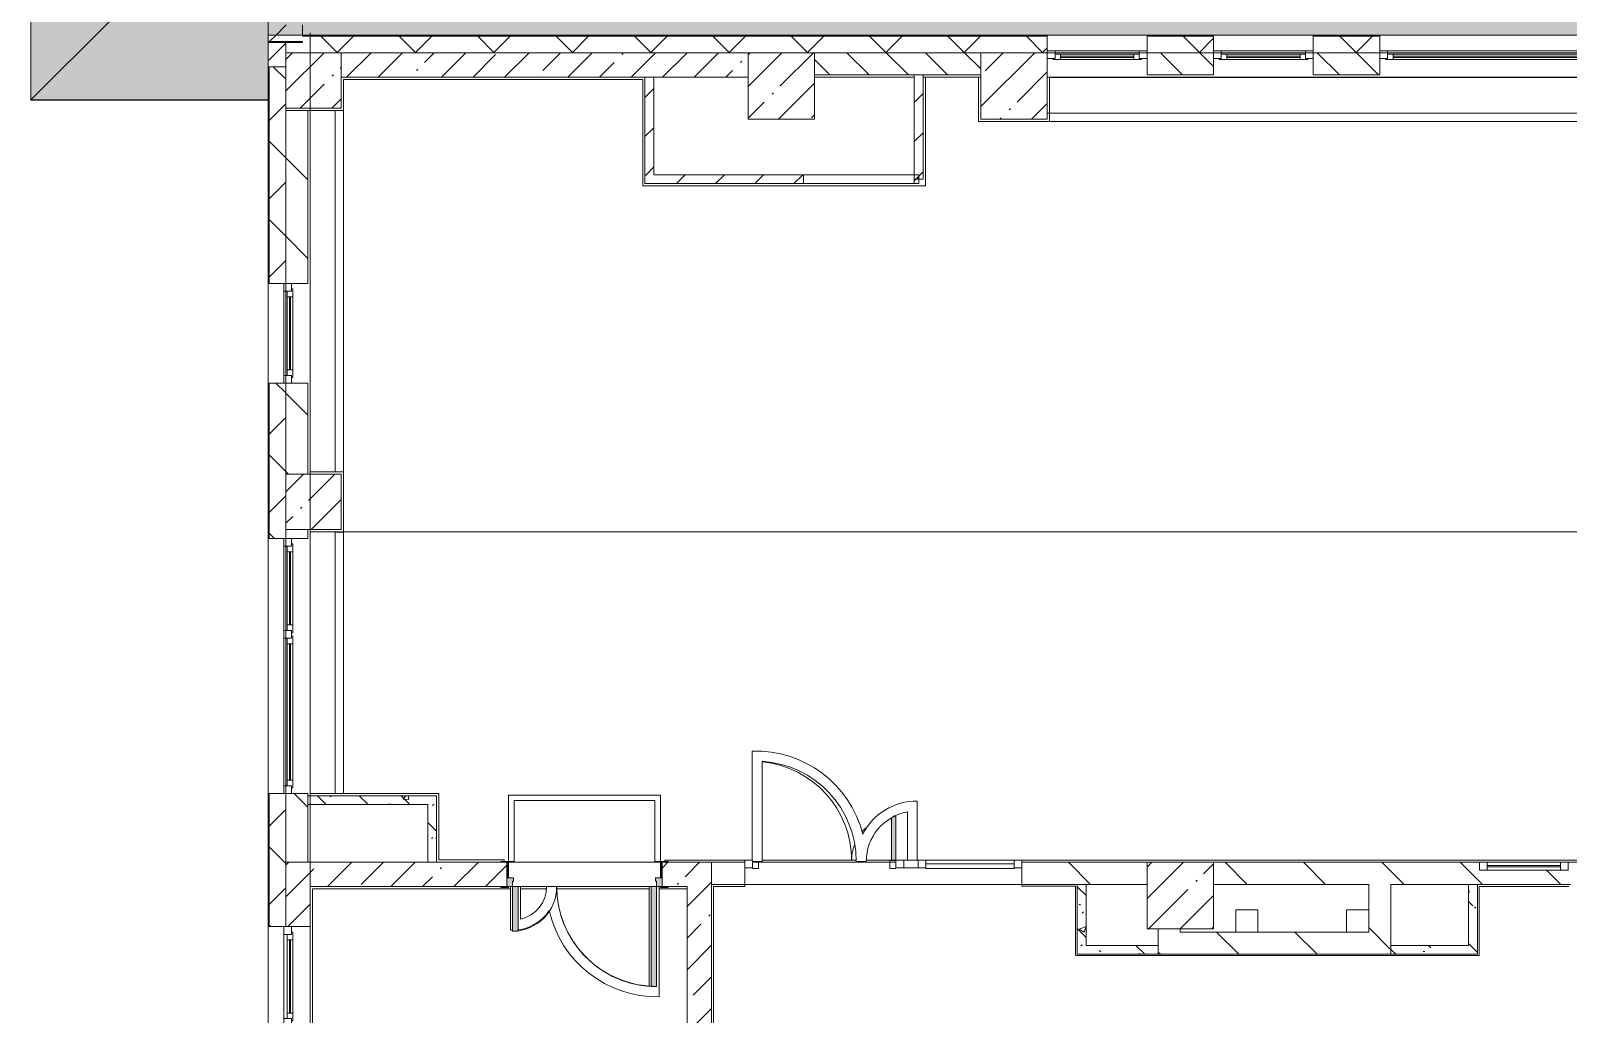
# Model space of a CAD drawing. Header units: millimetres. Extents: x 35524 to 235479, y -8553 to 29000.
# Drawn here: x 106058 to 119929, y 6530 to 15398 of the extents above; entities that cross this region are included whole.
import ezdxf

# ---------------------------------------------------------------- set-up
doc = ezdxf.new("R2010")
doc.units = ezdxf.units.MM
for name, color, linetype, lineweight in [('A-DETL-18', 7, 'Continuous', 5), ('A-GENM', 7, 'Continuous', 5), ('A-GLAZ-2', 7, 'Continuous', 5), ('A-GLAZ-CURT-3', 7, 'Continuous', 5), ('A-GLAZ-CWMG-3', 7, 'Continuous', 5), ('A-WALL', 7, 'Continuous', 9), ('A-WALL-6', 7, 'Continuous', 5), ('I-WALL-24', 7, 'Continuous', 5), ('S-COLS-1', 7, 'Continuous', 5), ('Оси', 7, 'Continuous', 9)]:
    doc.layers.add(name, color=color, linetype=linetype, lineweight=lineweight)
doc.layers.add('A-DETL-GENF-3', color=7, linetype='Continuous', lineweight=9, true_color=0xc0c0c0, transparency=0.4)
for name, color, linetype, lineweight, true_color in [('A-DETL-GENF-4', 7, 'Continuous', 5, 0xaaaaaa), ('A-DOOR-2', 7, 'Continuous', 5, 0xaaaaaa), ('A-DOOR-3', 7, 'Continuous', 5, 0xe2e2e2), ('A-DOOR-FRAM-2', 7, 'Continuous', 5, 0xe2e2e2), ('A-DOOR-FRAM-3', 7, 'Continuous', 5, 0xaaaaaa), ('A-FLOR-2', 7, 'Continuous', 5, 0xaaaaaa), ('A-GENM-1', 7, 'Continuous', 5, 0x737373), ('A-WALL-7', 7, 'Continuous', 5, 0x737373), ('I-WALL-23', 7, 'Continuous', 5, 0x737373), ('I-WALL-25', 7, 'Continuous', 5, 0x787878)]:
    doc.layers.add(name, color=color, linetype=linetype, lineweight=lineweight, true_color=true_color)
pattern_1 = [(135, (108468.84, 0), (-353.553, -353.553), [])]
pattern_2 = [(45, (108468.84, 0), (-353.5534, 353.5534), []), (135, (108468.84, 0), (-353.5534, -353.5534), [])]
pattern_3 = [(45, (108468.84, 0), (-285.123, 285.123), []), (45, (108753.96, 0), (-285.123, 285.123), [504.031, -100.806, 16.764, -84.042])]
pattern_4 = [(135, (108468.84, 0), (-377.17, -377.17), [533.4, -88.9, 17.78, -88.9]), (135, (108468.84, 376.94), (-377.17, -377.17), []), (50, (108468.84, 0), (637.645, -55.787), [66.675, -733.425]), (355, (108468.84, 0), (-123.35, 668.7), [53.34, -586.74]), (100.451, (108522, -4.65), (514.3, 612.908), [56.665, -623.315]), (46.184, (108468.84, 177.8), (948.776, -147.15), [100.01, -1100.14]), (96.636, (108547.9, 165.5), (830.91, 865.997), [85, -934.97]), (351.184, (108468.8, 177.8), (830.92, 865.99), [80.01, -880.11]), (21, (108557.74, 133.35), (530.65, -357.928), [66.675, -733.425]), (326, (108557.74, 133.35), (216.308, 644.66), [53.34, -586.74]), (71.451, (108601.96, 103.5), (746.96, 286.724), [56.665, -623.315]), (37.5, (108468.84, 0), (10.8105, 295.9426), [16.764, -562.864, 16.764, -578.866, -588.962]), (37.5, (108468.84, 0), (10.8105, 295.9426), [-1175.258, 16.764, -572.198]), (7.5, (108468.84, 0), (233.869, 350.632), [16.764, -322.834, 16.764, -549.529, -224.472]), (7.5, (108468.84, 0), (233.869, 350.632), [-905.891, 16.764, -207.708]), (327.5, (108270.6, 0), (474.568, -20.0513), [16.764, -205.486, 16.764, -676.656, -920.115]), (327.5, (108270.6, 0), (474.568, -20.0513), [-915.67, 16.764, -903.351]), (317.5, (108181.7, 0), (518.452, 88.993), [16.764, -272.161, 16.764, -443.738, -653.415]), (317.5, (108181.7, 0), (518.452, 88.993), [-749.427, 16.764, -636.65])]
pattern_5 = [(45, (108468.84, 0), (-176.7767, 176.7767), [])]

# ---------------------------------------------------------------- blocks, each defined once
blk = doc.blocks.new('парапет1 - парапет-18629556-3_4_2_птичка')
at = {"layer": 'A-GENM'}
for p, q in [((-2411, 14773), (-2411, 27400)), ((-268, 14773), (-2411, 14773))]:
    blk.add_line(p, q, dxfattribs=at)
at = {"layer": 'A-GENM-1'}
for p, q in [((-2409, 14775), (-1702, 15482)), ((-268, 15482), (-268, 14775))]:
    blk.add_line(p, q, dxfattribs=at)
blk = doc.blocks.new('BSC_Колонна _Прямоугольная - 500х500-V141-3_4_2_птичка')
at = {"layer": 'S-COLS-1'}
h = blk.add_hatch(dxfattribs=at)
h.set_pattern_fill('FP_119', color=256, style=0, pattern_type=2)
h.set_pattern_definition([(45, (-140, -14950), (-285.123, 285.123), []), (45, (145.12, -14950), (-285.123, 285.123), [504.031, -100.806, 16.764, -84.042])])
h.paths.add_polyline_path([(-250, -250), (250, -250), (250, 250), (-250, 250)])
for p, q in [((250, 250), (-250, 250)), ((-250, 250), (-250, -250)), ((250, -250), (250, 250)), ((-250, -250), (250, -250))]:
    blk.add_line(p, q, dxfattribs=at)
blk = doc.blocks.new('120_Окно_СКБ_1Ст - 120_Окно_СКБ_1Ст 900х2500_h_-20664874-3_4_2_птичка')
at = {"layer": 'A-GLAZ-2'}
for p, q in [((-450, -127), (-450, -57)), ((-450, -57), (-380, -57)), ((450, -57), (-450, -57)), ((-380, -127), (-450, -127)), ((-450, -127), (-400, -127)), ((-380, -127), (-400, -127)), ((-400, -127), (-400, -137)), ((-400, -137), (400, -137)), ((400, -137), (-400, -137)), ((-380, -57), (-380, -127)), ((380, -87), (-380, -87)), ((-380, -87), (-380, -127)), ((-330, -137), (-330, -87)), ((-330, -107), (330, -107)), ((330, -117), (-330, -117)), ((330, -137), (330, -87)), ((380, -127), (380, -57)), ((380, -57), (450, -57)), ((380, -127), (380, -87)), ((450, -127), (380, -127)), ((400, -127), (380, -127)), ((400, -127), (450, -127)), ((400, -137), (400, -127)), ((450, -57), (450, -127))]:
    blk.add_line(p, q, dxfattribs=at)
blk = doc.blocks.new('120_Окно_СКБ_2Ст - 120_Окно_СКБ_2Ст 2100х2400 _мал створка справа_-22446225-3_4_2_птичка')
at = {"layer": 'A-GLAZ-2'}
for p, q in [((-1050, -127), (-1050, -57)), ((-1050, -57), (-980, -57)), ((1050, -57), (-1050, -57)), ((-980, -127), (-1050, -127)), ((-1050, -127), (-1000, -127)), ((-980, -127), (-1000, -127)), ((-1000, -127), (-1000, -137)), ((-1000, -137), (170, -137)), ((170, -137), (-1000, -137)), ((-980, -57), (-980, -127)), ((150, -87), (-980, -87)), ((-980, -87), (-980, -127)), ((-930, -137), (-930, -87)), ((-930, -107), (100, -107)), ((100, -117), (-930, -117)), ((100, -137), (100, -87)), ((150, -127), (150, -57)), ((150, -57), (220, -57)), ((150, -127), (150, -87)), ((220, -127), (150, -127)), ((170, -127), (150, -127)), ((170, -127), (200, -127)), ((170, -137), (170, -127)), ((220, -127), (200, -127)), ((200, -127), (200, -137)), ((200, -137), (1000, -137)), ((1000, -137), (200, -137)), ((220, -57), (220, -127)), ((980, -87), (220, -87)), ((220, -87), (220, -127)), ((270, -137), (270, -87)), ((270, -107), (930, -107)), ((930, -117), (270, -117)), ((930, -137), (930, -87)), ((980, -127), (980, -57)), ((980, -57), (1050, -57)), ((980, -127), (980, -87)), ((1050, -127), (980, -127)), ((1000, -127), (980, -127)), ((1000, -127), (1050, -127)), ((1000, -137), (1000, -127)), ((1050, -57), (1050, -127))]:
    blk.add_line(p, q, dxfattribs=at)
blk = doc.blocks.new('120_Окно_СКБ_2Ст - 120_Окно_СКБ_2Ст 2300х2500 _мал створка справа_-22272277-3_4_2_птичка')
at = {"layer": 'A-GLAZ-2'}
for p, q in [((-1150, -127), (-1150, -57)), ((-1150, -57), (-1080, -57)), ((1150, -57), (-1150, -57)), ((-1080, -127), (-1150, -127)), ((-1150, -127), (-1100, -127)), ((-1080, -127), (-1100, -127)), ((-1100, -127), (-1100, -137)), ((-1100, -137), (270, -137)), ((270, -137), (-1100, -137)), ((-1080, -57), (-1080, -127)), ((250, -87), (-1080, -87)), ((-1080, -87), (-1080, -127)), ((-1030, -137), (-1030, -87)), ((-1030, -107), (200, -107)), ((200, -117), (-1030, -117)), ((200, -137), (200, -87)), ((250, -127), (250, -57)), ((250, -57), (320, -57)), ((250, -127), (250, -87)), ((320, -127), (250, -127)), ((270, -127), (250, -127)), ((270, -127), (300, -127)), ((270, -137), (270, -127)), ((320, -127), (300, -127)), ((300, -127), (300, -137)), ((300, -137), (1100, -137)), ((1100, -137), (300, -137)), ((320, -57), (320, -127)), ((1080, -87), (320, -87)), ((320, -87), (320, -127)), ((370, -137), (370, -87)), ((370, -107), (1030, -107)), ((1030, -117), (370, -117)), ((1030, -137), (1030, -87)), ((1080, -127), (1080, -57)), ((1080, -57), (1150, -57)), ((1080, -127), (1080, -87)), ((1150, -127), (1080, -127)), ((1100, -127), (1080, -127)), ((1100, -127), (1150, -127)), ((1100, -137), (1100, -127)), ((1150, -57), (1150, -127))]:
    blk.add_line(p, q, dxfattribs=at)
blk = doc.blocks.new('110_Дверь_СКБ_2Ст - Д-1 Лестничная клетка EIS60-24280000-3_4_2_птичка')
at = {"layer": 'A-DOOR-3'}
for points in [[(-637.5, 1010), (-637.5, 110), (-587.5, 110), (-587.5, 1010)], [(612.5, 510), (612.5, 110), (662.5, 110), (662.5, 510)], [(712.5, 30), (697.5, 30), (697.5, -110), (712.5, -110)]]:
    blk.add_hatch(color=256, dxfattribs=at).paths.add_polyline_path(points)
h = blk.add_hatch(color=256, dxfattribs=at)
h.paths.add_polyline_path([(712.5, 110), (662.5, 110), (662.5, 60), (652.5, 60), (652.5, 30), (712.5, 30), (712.5, 39.7)])
h.paths.add_polyline_path([(-687.5, 110), (-687.5, 30), (-627.5, 30), (-627.5, 60), (-637.5, 60), (-637.5, 110)])
at = {"layer": 'A-DOOR-FRAM-2'}
for points in [[(-742.5, 118), (-742.5, 110), (-672.5, 110), (-672.5, 118)], [(-672.5, 30), (-687.5, 30), (-687.5, -110), (-672.5, -110)], [(767.5, 118), (697.5, 118), (697.5, 110), (767.5, 110)], [(-672.5, -110), (-742.5, -110), (-742.5, -118), (-672.5, -118)], [(697.5, -110), (697.5, -118), (767.5, -118), (767.5, -110)]]:
    blk.add_hatch(color=256, dxfattribs=at).paths.add_polyline_path(points)
at = {"layer": 'A-DOOR-2'}
for p, q in [((-637.5, 1010), (-637.5, 110)), ((-587.5, 1010), (-637.5, 1010)), ((-587.5, 110), (-587.5, 1010)), ((662.5, 510), (612.5, 510)), ((612.5, 510), (612.5, 110)), ((662.5, 110), (662.5, 510)), ((-637.5, 110), (-587.5, 110)), ((612.5, 110), (662.5, 110))]:
    blk.add_line(p, q, dxfattribs=at)
for centre, radius, start, end in [((-637.5, 110), 900, 0, 90), ((662.5, 110), 400, 90, 180)]:
    blk.add_arc(centre, radius, start, end, dxfattribs=at)
at = {"layer": 'A-DOOR-FRAM-3'}
for p, q in [((-672.5, 118), (-742.5, 118)), ((-742.5, 118), (-742.5, 110)), ((-742.5, 110), (-672.5, 110)), ((-637.5, 110), (-687.5, 110)), ((-687.5, 110), (-687.5, 30)), ((-687.5, 30), (-627.5, 30)), ((-672.5, 30), (-687.5, 30)), ((-687.5, 30), (-687.5, -110)), ((-672.5, 110), (-672.5, 118)), ((-672.5, -110), (-672.5, 30)), ((-637.5, 60), (-637.5, 110)), ((-627.5, 60), (-637.5, 60)), ((-627.5, 30), (-627.5, 60)), ((662.5, 60), (652.5, 60)), ((652.5, 60), (652.5, 30)), ((652.5, 30), (712.5, 30)), ((662.5, 110), (662.5, 60)), ((712.5, 110), (662.5, 110)), ((767.5, 118), (697.5, 118)), ((697.5, 118), (697.5, 110)), ((697.5, 110), (767.5, 110)), ((712.5, 30), (697.5, 30)), ((697.5, 30), (697.5, -110)), ((712.5, 30), (712.5, 110)), ((712.5, -110), (712.5, 30)), ((767.5, 110), (767.5, 118)), ((-672.5, -110), (-742.5, -110)), ((-742.5, -110), (-742.5, -118)), ((-742.5, -118), (-672.5, -118)), ((-687.5, -110), (-672.5, -110)), ((-672.5, -118), (-672.5, -110)), ((697.5, -110), (712.5, -110)), ((767.5, -110), (697.5, -110)), ((697.5, -110), (697.5, -118)), ((697.5, -118), (767.5, -118)), ((767.5, -118), (767.5, -110))]:
    blk.add_line(p, q, dxfattribs=at)
blk = doc.blocks.new('120_Окно_СКБ_2Ст - 120_Окно_СКБ_2Ст 3100х2500 _мал_створка слева_ 2-V167-3_4_2_птичка')
at = {"layer": 'A-GLAZ-2'}
for p, q in [((-1550, -127), (-1550, -57)), ((-1550, -57), (-1480, -57)), ((1550, -57), (-1550, -57)), ((-1480, -127), (-1550, -127)), ((-1550, -127), (-1500, -127)), ((-1480, -127), (-1500, -127)), ((-1500, -127), (-1500, -137)), ((-1500, -137), (670, -137)), ((670, -137), (-1500, -137)), ((-1480, -57), (-1480, -127)), ((650, -87), (-1480, -87)), ((-1480, -87), (-1480, -127)), ((-1430, -137), (-1430, -87)), ((-1430, -107), (600, -107)), ((600, -117), (-1430, -117)), ((600, -137), (600, -87)), ((650, -127), (650, -57)), ((650, -57), (720, -57)), ((650, -127), (650, -87)), ((720, -127), (650, -127)), ((670, -127), (650, -127)), ((670, -127), (700, -127)), ((670, -137), (670, -127)), ((720, -127), (700, -127)), ((700, -127), (700, -137)), ((700, -137), (1500, -137)), ((1500, -137), (700, -137)), ((720, -57), (720, -127)), ((1480, -87), (720, -87)), ((720, -87), (720, -127)), ((770, -137), (770, -87)), ((770, -107), (1430, -107)), ((1430, -117), (770, -117)), ((1430, -137), (1430, -87)), ((1480, -127), (1480, -57)), ((1480, -57), (1550, -57)), ((1480, -127), (1480, -87)), ((1550, -127), (1480, -127)), ((1500, -127), (1480, -127)), ((1500, -127), (1550, -127)), ((1500, -137), (1500, -127)), ((1550, -57), (1550, -127))]:
    blk.add_line(p, q, dxfattribs=at)
blk = doc.blocks.new('BSC_Колонна _Прямоугольная - 600х600-V224-3_4_2_птичка')
at = {"layer": 'S-COLS-1'}
h = blk.add_hatch(dxfattribs=at)
h.set_pattern_fill('FP_159', color=256, style=0, pattern_type=2)
h.set_pattern_definition([(45, (-7960, -7600), (-285.123, 285.123), []), (45, (-7674.88, -7600), (-285.123, 285.123), [504.031, -100.806, 16.764, -84.042])])
h.paths.add_polyline_path([(-300, -300), (300, -300), (300, 300), (-300, 300)])
for p, q in [((300, 300), (-300, 300)), ((-300, 300), (-300, -300)), ((300, -300), (300, 300)), ((-300, -300), (300, -300))]:
    blk.add_line(p, q, dxfattribs=at)
blk = doc.blocks.new('120_Окно_СКБ_1Ст - 120_Окно_СКБ_1Ст_900х2500_h_-20705657-3_4_2_птичка')
at = {"layer": 'A-GLAZ-2'}
for p, q in [((-450, -127), (-450, -57)), ((-450, -57), (-380, -57)), ((450, -57), (-450, -57)), ((-380, -127), (-450, -127)), ((-450, -127), (-400, -127)), ((-380, -127), (-400, -127)), ((-400, -127), (-400, -137)), ((-400, -137), (400, -137)), ((400, -137), (-400, -137)), ((-380, -57), (-380, -127)), ((380, -87), (-380, -87)), ((-380, -87), (-380, -127)), ((-330, -137), (-330, -87)), ((-330, -107), (330, -107)), ((330, -117), (-330, -117)), ((330, -137), (330, -87)), ((380, -127), (380, -57)), ((380, -57), (450, -57)), ((380, -127), (380, -87)), ((450, -127), (380, -127)), ((400, -127), (380, -127)), ((400, -127), (450, -127)), ((400, -137), (400, -127)), ((450, -57), (450, -127))]:
    blk.add_line(p, q, dxfattribs=at)
blk = doc.blocks.new('BSC_Колонна _Прямоугольная - 500х500-V232-3_4_2_птичка')
at = {"layer": 'S-COLS-1'}
h = blk.add_hatch(dxfattribs=at)
h.set_pattern_fill('FP_169', color=256, style=0, pattern_type=2)
h.set_pattern_definition([(45, (-140, -11150), (-285.123, 285.123), []), (45, (145.12, -11150), (-285.123, 285.123), [504.031, -100.806, 16.764, -84.042])])
h.paths.add_polyline_path([(-136, -250), (250, -250), (250, 250), (-250, 250), (-250, -250)])
for p, q in [((250, 250), (-250, 250)), ((-250, 250), (-250, -250)), ((250, -250), (250, 250)), ((-250, -250), (250, -250))]:
    blk.add_line(p, q, dxfattribs=at)
blk = doc.blocks.new('Прямоугольный импост - 50 x 70 мм-V263-3_4_2_птичка')
at = {"layer": 'A-GLAZ-CWMG-3'}
for p, q in [((-70, 35), (0, 35)), ((-70, -35), (-70, 35)), ((0, 35), (0, -35)), ((0, -35), (-70, -35))]:
    blk.add_line(p, q, dxfattribs=at)
blk = doc.blocks.new('Дверь_Витражная_остекление_ - ДВН_ДАО_Главный вход_1200 в свету-V264-3_4_2_птичка')
at = {"layer": 'A-DOOR-3'}
blk.add_hatch(color=256, dxfattribs=at).paths.add_polyline_path([(626, 30), (647, 35), (647, 430), (635, 430), (607, 416), (607, 30), (620, 30)])
at = {"layer": 'A-DETL-GENF-4'}
for p, q in [((647, 430), (635, 430)), ((647, 35), (647, 430)), ((607, 416), (607, 30)), ((-592, -40), (-592, 23)), ((592, -40), (592, 30)), ((592, 30), (647, 30)), ((607, 30), (647, 30)), ((-647, -40), (-592, -40)), ((647, -40), (592, -40))]:
    blk.add_line(p, q, dxfattribs=at)
at = {"layer": 'A-DOOR-2'}
blk.add_line((647, 430), (647, 35), dxfattribs=at)
for centre, radius, start, end in [((-647, 30), 895, 360, 84.2645), ((647, 30), 400, 90, 93.429), ((647, 30), 400, 132.2351, 140.3871), ((647, 30), 400, 159.4182, 180)]:
    blk.add_arc(centre, radius, start, end, dxfattribs=at)
blk = doc.blocks.new('Системная панель - Стемалит - 40мм-32257327-3_4_2_птичка')
at = {"layer": 'A-GLAZ-CURT-3'}
for p, q in [((65, 35), (-65, 35)), ((-65, 35), (-65, -35)), ((65, -35), (65, 35)), ((-65, -35), (65, -35))]:
    blk.add_line(p, q, dxfattribs=at)
blk = doc.blocks.new('Прямоугольный импост - 50 x 70 мм-31687886-3_4_2_птичка')
at = {"layer": 'A-GLAZ-CWMG-3'}
for p, q in [((-35, 35), (35, 35)), ((-35, -35), (-35, 35)), ((35, 35), (35, -35)), ((35, -35), (-35, -35))]:
    blk.add_line(p, q, dxfattribs=at)
blk = doc.blocks.new('Прямоугольный импост - 50 x 70 мм-31701779-3_4_2_птичка')
at = {"layer": 'A-GLAZ-CWMG-3'}
for p, q in [((0, 35), (-70, 35)), ((-70, 35), (-70, -35)), ((0, -35), (0, 35)), ((-70, -35), (0, -35))]:
    blk.add_line(p, q, dxfattribs=at)
blk = doc.blocks.new('Системная панель - Стекло - 40мм-V265-3_4_2_птичка')
at = {"layer": 'A-GLAZ-CURT-3'}
for p, q in [((397.5, 0), (-397.5, 0)), ((-397.5, 0), (-397.5, -40)), ((397.5, -40), (397.5, 0)), ((-397.5, -40), (397.5, -40))]:
    blk.add_line(p, q, dxfattribs=at)
blk = doc.blocks.new('Прямоугольный импост - 50 x 70 мм-31702100-3_4_2_птичка')
at = {"layer": 'A-GLAZ-CWMG-3'}
for p, q in [((-35, 35), (35, 35)), ((-35, -35), (-35, 35)), ((35, 35), (35, -35)), ((35, -35), (-35, -35))]:
    blk.add_line(p, q, dxfattribs=at)
blk = doc.blocks.new('Прямоугольный импост - 50 x 70 мм-31720914-3_4_2_птичка')
at = {"layer": 'A-GLAZ-CWMG-3'}
blk.add_line((32940, 7920), (32145, 7920), dxfattribs=at)
blk = doc.blocks.new('120_Окно_СКБ_1Ст - 120_Окно_СКБ_1Ст 400х800 EI30-24230873-3_4_2_птичка')
at = {"layer": 'A-GLAZ-2'}
for p, q in [((-400, 30), (-400, 100)), ((-400, 100), (-330, 100)), ((400, 100), (-400, 100)), ((-330, 30), (-400, 30)), ((-400, 30), (400, 30)), ((-330, 100), (-330, 30)), ((330, 70), (-330, 70)), ((330, 60), (-330, 60)), ((330, 30), (330, 100)), ((330, 100), (400, 100)), ((400, 30), (330, 30)), ((400, 100), (400, 30))]:
    blk.add_line(p, q, dxfattribs=at)
blk = doc.blocks.new('Зашивка приборов отопления34 - Зашивка приборов отопления-33324488-3_4_2_птичка')
at = {"layer": 'A-WALL-6'}
for p, q in [((34188, 26888), (34188, 26567)), ((40348, 26888), (34188, 26888)), ((40348, 26567), (40348, 26888)), ((34188, 26567), (40348, 26567)), ((40348, 26567), (34188, 26567)), ((34188, 26567), (34188, 26492)), ((40348, 26492), (40348, 26567)), ((34188, 26492), (40348, 26492))]:
    blk.add_line(p, q, dxfattribs=at)
blk = doc.blocks.new('Зашивка приборов отопления35 - Зашивка приборов отопления-33324623-3_4_2_птичка')
at = {"layer": 'A-WALL-6'}
for p, q in [((34188, 26793), (34188, 26567)), ((37448, 26793), (34188, 26793)), ((37448, 26567), (37448, 26793)), ((34188, 26567), (37448, 26567)), ((37448, 26567), (34188, 26567)), ((34188, 26567), (34188, 26492)), ((37448, 26492), (37448, 26567)), ((34188, 26492), (37448, 26492))]:
    blk.add_line(p, q, dxfattribs=at)
blk = doc.blocks.new('Зашивка приборов отопления36 - Зашивка приборов отопления-33324807-3_4_2_птичка')
at = {"layer": 'A-WALL-6'}
for p, q in [((34188, 26793), (34188, 26567)), ((36549, 26793), (34188, 26793)), ((36549, 26567), (36549, 26793)), ((34188, 26567), (36549, 26567)), ((36545, 26567), (34188, 26567)), ((34188, 26567), (34188, 26492)), ((36545, 26492), (36545, 26567)), ((34188, 26492), (36545, 26492))]:
    blk.add_line(p, q, dxfattribs=at)

msp = doc.modelspace()

# ---------------------------------------------------------------- hatches: boundary and pattern name
at = {"layer": 'A-DETL-GENF-3'}
msp.add_hatch(color=256, dxfattribs=at).paths.add_polyline_path([(107541.1, 14774.9), (108200.8, 14774.9), (108200.8, 15358), (147228.8, 15358), (147228.8, 23888.3), (142396.9, 23888.3), (142396.9, 27398.1), (106059.8, 27398.1), (106059.8, 14774.9), (107075, 14774.9)])
at = {"layer": 'A-WALL-6'}
h = msp.add_hatch(dxfattribs=at)
h.set_pattern_fill('FP_102', color=256, style=0, pattern_type=2)
h.set_pattern_definition(pattern_2)
h.paths.add_polyline_path([(135507.2, 15200), (140578.8, 15200), (140578.8, 15350), (138485.8, 15349), (138485.8, 15288), (138478.8, 15285), (137705.8, 15288), (137705.8, 15350), (134079.1, 15349), (134079.1, 15288), (134072.1, 15285), (132899.1, 15288), (132899.1, 15350), (128258.8, 15349), (128258.8, 15288), (128251.8, 15285), (127478.8, 15288), (127478.8, 15350), (123251.8, 15349), (123251.8, 15288), (123244.8, 15285), (123071.8, 15288), (123071.6, 15350), (121328.8, 15350), (121328.8, 15200), (134878.8, 15200)])
h.paths.add_polyline_path([(146779, 15200), (146779, 15350), (146278.8, 15350), (146278.8, 15200), (146693.7, 15200)])
h.paths.add_polyline_path([(143128.8, 15200), (143878.8, 15200), (143878.8, 15350), (143128.8, 15350)])
h.paths.add_polyline_path([(142078.8, 15200), (142228.8, 15200), (142228.8, 15350), (142078.8, 15350), (142078.8, 15270.2)])
h.paths.add_polyline_path([(117628.8, 15200), (118228.8, 15200), (118228.8, 15350), (117628.8, 15350)])
h.paths.add_polyline_path([(114998.7, 15200), (115228.8, 15200), (115228.8, 15350), (108508.8, 15350), (108508.8, 15293), (108358.8, 15293), (108358.8, 15200), (114628.8, 15200)])
h.paths.add_polyline_path([(116728.8, 15200), (116728.8, 15350), (116128.8, 15350), (116128.8, 15200)])
h.paths.add_polyline_path([(141478.8, 15200), (141708.8, 15200), (141703.8, 15350), (141478.8, 15350), (141478.8, 15270.2)])
h = msp.add_hatch(dxfattribs=at)
h.set_pattern_fill('FP_100', color=256, style=0, pattern_type=2)
h.set_pattern_definition([(135, (108468.84, 0), (-176.7767, -176.7767), [])])
h.paths.add_polyline_path([(121524.1, 15000), (122178.8, 15000), (122178.8, 15200), (121328.8, 15200), (121328.8, 15000), (121430.1, 15000)])
h.paths.add_polyline_path([(113128.8, 15000), (114628.8, 15000), (114628.8, 15200), (113128.8, 15200)])
h.paths.add_polyline_path([(117795.3, 15000), (118228.8, 15000), (118228.8, 15200), (117628.8, 15200), (117628.8, 15000)])
h.paths.add_polyline_path([(116728.8, 15000), (116728.8, 15200), (116128.8, 15200), (116128.8, 15000)])
h = msp.add_hatch(dxfattribs=at)
h.set_pattern_fill('FP_102', color=256, style=0, pattern_type=2)
h.set_pattern_definition(pattern_2)
h.paths.add_polyline_path([(108200.8, 14973), (108208.8, 14973), (108208.8, 15073), (108200.8, 15073)])
h = msp.add_hatch(dxfattribs=at)
h.set_pattern_fill('FP_102', color=256, style=0, pattern_type=2)
h.set_pattern_definition(pattern_2)
h.paths.add_polyline_path([(108208.8, -100), (108358.8, -100), (108358.8, 5220), (108208.8, 5220), (108208.8, 1965.8)])
h.paths.add_polyline_path([(108208.8, 7320), (108358.8, 7320), (108358.8, 8520), (108208.8, 8520), (108208.8, 7750.3)])
h.paths.add_polyline_path([(108358.8, 10820), (108358.8, 12220), (108208.8, 12220), (108208.8, 10820)])
h.paths.add_polyline_path([(108358.8, 13120), (108358.8, 15073), (108208.8, 15073), (108208.8, 13120)])
h = msp.add_hatch(dxfattribs=at)
h.set_pattern_fill('FP_102', color=256, style=0, pattern_type=2)
h.set_pattern_definition(pattern_2)
h.paths.add_polyline_path([(108208.8, 14923), (108208.8, 14973), (108200.8, 14973), (108200.8, 14923)])
at = {"layer": 'I-WALL-24'}
h = msp.add_hatch(dxfattribs=at)
h.set_pattern_fill('FP_102', color=256, style=0, pattern_type=2)
h.set_pattern_definition(pattern_2)
h.paths.add_polyline_path([(108508.8, 15358), (108508.8, 15450), (108200.8, 15450), (108200.8, 15358), (108473.3, 15358)])
h = msp.add_hatch(dxfattribs=at)
h.set_pattern_fill('FP_102', color=256, style=0, pattern_type=2)
h.set_pattern_definition(pattern_2)
h.paths.add_polyline_path([(108200.8, 15300), (108508.8, 15300), (108508.8, 15358), (108200.8, 15358), (108200.8, 15341.3)])
h = msp.add_hatch(dxfattribs=at)
h.set_pattern_fill('FP_98', color=256, style=0, pattern_type=2)
h.set_pattern_definition(pattern_3)
h.paths.add_polyline_path([(108208.8, 15073), (108358.8, 15073), (108358.8, 15293), (108200.8, 15293), (108205.8, 15073)])
h = msp.add_hatch(dxfattribs=at)
h.set_pattern_fill('FP_98', color=256, style=0, pattern_type=2)
h.set_pattern_definition(pattern_3)
h.paths.add_polyline_path([(112528.8, 14980), (112528.8, 15200), (108858.8, 15200), (108858.8, 14980), (111678.8, 14980)])
h = msp.add_hatch(dxfattribs=at)
h.set_pattern_fill('FP_103', color=256, style=0, pattern_type=2)
h.set_pattern_definition(pattern_5)
h.paths.add_polyline_path([(114108.8, 14060), (114108.8, 15000), (114028.8, 15000), (114028.8, 14060)])
h = msp.add_hatch(dxfattribs=at)
h.set_pattern_fill('FP_103', color=256, style=0, pattern_type=2)
h.set_pattern_definition(pattern_5)
h.paths.add_polyline_path([(111678.8, 14100), (111678.8, 14980), (111598.8, 14980), (111598.8, 14100)])
h = msp.add_hatch(dxfattribs=at)
h.set_pattern_fill('FP_101', color=256, style=0, pattern_type=2)
h.set_pattern_definition(pattern_1)
h.paths.add_polyline_path([(108358.8, 7900), (108558.8, 7900), (108558.8, 8520), (108358.8, 8520), (108358.8, 8328.8)])
h.paths.add_polyline_path([(108358.8, 10820), (108558.8, 10820), (108558.8, 10900), (108358.8, 10900)])
h.paths.add_polyline_path([(108558.8, 11400), (108558.8, 12220), (108358.8, 12220), (108358.8, 11400), (108473.3, 11400)])
h.paths.add_polyline_path([(108358.8, 13120), (108558.8, 13120), (108558.8, 14680), (108358.8, 14680), (108358.8, 13534.8)])
h = msp.add_hatch(dxfattribs=at)
h.set_pattern_fill('FP_103', color=256, style=0, pattern_type=2)
h.set_pattern_definition(pattern_5)
h.paths.add_polyline_path([(114068.8, 14020), (114068.8, 14100), (114028.8, 14100), (114028.8, 14020)])
h.paths.add_polyline_path([(113028.8, 14020), (113028.8, 14100), (111598.8, 14100), (111598.8, 14020)])
h = msp.add_hatch(dxfattribs=at)
h.set_pattern_fill('FP_98', color=256, style=0, pattern_type=2)
h.set_pattern_definition(pattern_3)
h.paths.add_polyline_path([(108358.8, -100), (108578.8, -100), (108578.8, 5220), (108358.8, 5220), (108358.8, 1965.8)])
h.paths.add_polyline_path([(108578.8, 7320), (108578.8, 7900), (108358.8, 7900), (108358.8, 7320)])
h = msp.add_hatch(dxfattribs=at)
h.set_pattern_fill('FP_98', color=256, style=0, pattern_type=2)
h.set_pattern_definition(pattern_3)
h.paths.add_polyline_path([(108578.8, 7680), (110353.8, 7680), (110353.8, 7900), (108578.8, 7900), (108578.8, 7750.3)])
h.paths.add_polyline_path([(111978.8, 7680), (111978.8, 7900), (111753.8, 7900), (111753.8, 7680), (111808.8, 7680)])
h = msp.add_hatch(dxfattribs=at)
h.set_pattern_fill('FP_98', color=256, style=0, pattern_type=2)
h.set_pattern_definition(pattern_3)
h.paths.add_polyline_path([(112198.8, -100), (112198.8, 7900), (111978.8, 7900), (111978.8, -100)])
h = msp.add_hatch(dxfattribs=at)
h.set_pattern_fill('FP_101', color=256, style=0, pattern_type=2)
h.set_pattern_definition(pattern_1)
h.paths.add_polyline_path([(125128.8, 7700), (125128.8, 7900), (123478.1, 7900), (123478.1, 7700), (124678.8, 7700)])
h.paths.add_polyline_path([(116128.8, 7700), (116128.8, 7900), (114998.8, 7900), (114998.8, 7700), (115579.8, 7700)])
h.paths.add_polyline_path([(116728.8, 7700), (120628.8, 7700), (120628.8, 7900), (119928.8, 7900), (119928.8, 7830), (119128.8, 7830), (119128.8, 7900), (116728.8, 7900), (116728.8, 7789.5)])
h.paths.add_polyline_path([(122038.1, 7700), (122038.1, 7900), (121228.8, 7900), (121228.8, 7700)])
h.paths.add_polyline_path([(112202.1, 7700), (112498.8, 7700), (112498.8, 7900), (112198.8, 7900), (112198.8, 7700)])
h = msp.add_hatch(dxfattribs=at)
h.set_pattern_fill('FP_101', color=256, style=0, pattern_type=2)
h.set_pattern_definition(pattern_1)
h.paths.add_polyline_path([(118328.8, 7070), (118328.8, 7700), (118128.8, 7700), (118128.8, 7070)])
h = msp.add_hatch(dxfattribs=at)
h.set_pattern_fill('FP_101', color=256, style=0, pattern_type=2)
h.set_pattern_definition(pattern_1)
h.paths.add_polyline_path([(116428.8, 7070), (116428.8, 7300), (116228.8, 7300), (116228.8, 7070)])
h = msp.add_hatch(dxfattribs=at)
h.set_pattern_fill('FP_101', color=256, style=0, pattern_type=2)
h.set_pattern_definition(pattern_1)
h.paths.add_polyline_path([(118128.8, 7070), (118128.8, 7270), (116428.8, 7270), (116428.8, 7070), (116863.1, 7070)])
at = {"layer": 'I-WALL-25'}
h = msp.add_hatch(dxfattribs=at)
h.set_pattern_fill('FP_108', color=256, style=0, pattern_type=2)
h.set_pattern_definition(pattern_4)
h.paths.add_polyline_path([(109638.8, 8420), (109718.8, 8420), (109718.8, 8500), (108558.8, 8500), (108558.8, 8420), (109405.5, 8420)])
h = msp.add_hatch(dxfattribs=at)
h.set_pattern_fill('FP_108', color=256, style=0, pattern_type=2)
h.set_pattern_definition(pattern_4)
h.paths.add_polyline_path([(109718.8, 7900), (109718.8, 8420), (109638.8, 8420), (109638.8, 7900)])
h = msp.add_hatch(dxfattribs=at)
h.set_pattern_fill('FP_108', color=256, style=0, pattern_type=2)
h.set_pattern_definition(pattern_4)
h.paths.add_polyline_path([(115579.8, 7070), (115579.8, 7700), (115499.8, 7700), (115499.8, 7070)])
h = msp.add_hatch(dxfattribs=at)
h.set_pattern_fill('FP_108', color=256, style=0, pattern_type=2)
h.set_pattern_definition(pattern_4)
h.paths.add_polyline_path([(119108.8, 7150), (119108.8, 7700), (119028.8, 7700), (119028.8, 7150)])
h = msp.add_hatch(dxfattribs=at)
h.set_pattern_fill('FP_108', color=256, style=0, pattern_type=2)
h.set_pattern_definition(pattern_4)
h.paths.add_polyline_path([(116228.8, 7070), (116228.8, 7150), (115579.8, 7150), (115579.8, 7070)])
h = msp.add_hatch(dxfattribs=at)
h.set_pattern_fill('FP_108', color=256, style=0, pattern_type=2)
h.set_pattern_definition(pattern_4)
h.paths.add_polyline_path([(118328.8, 7070), (119108.8, 7070), (119108.8, 7150), (118328.8, 7150)])
at = {"layer": 'S-COLS-1'}
h = msp.add_hatch(dxfattribs=at)
h.set_pattern_fill('FP_98', color=256, style=0, pattern_type=2)
h.set_pattern_definition(pattern_3)
h.paths.add_polyline_path([(113128.8, 14600), (113128.8, 15200), (112528.8, 15200), (112528.8, 14600)])
h = msp.add_hatch(dxfattribs=at)
h.set_pattern_fill('FP_98', color=256, style=0, pattern_type=2)
h.set_pattern_definition(pattern_3)
h.paths.add_polyline_path([(115228.8, 14600), (115228.8, 15200), (114628.8, 15200), (114628.8, 14600), (114998.7, 14600)])

# ---------------------------------------------------------------- linework, layer by layer
at = {"layer": 'A-DETL-18'}
for p, q in [((106059.8, 27398.1), (106059.8, 14774.9)), ((108200.8, 14774.9), (108200.8, 15358)), ((108200.8, 15358), (146779, 15358)), ((106059.8, 14774.9), (108200.8, 14774.9))]:
    msp.add_line(p, q, dxfattribs=at)
at = {"layer": 'A-FLOR-2'}
for p, q in [((111579.8, 14959), (108879.8, 14959)), ((108879.8, 14959), (108879.8, 14679)), ((111579.8, 13999), (111579.8, 14959)), ((114608.8, 14979), (114129.8, 14979)), ((114129.8, 14979), (114129.8, 13999)), ((114608.8, 14580), (114608.8, 14979)), ((121410.1, 14980), (115228.8, 14980)), ((108578.8, 14680), (108578.8, 11420)), ((108803.8, 14680), (108578.8, 14680)), ((108803.8, 11420), (108803.8, 14680)), ((115248.8, 14580), (114608.8, 14580)), ((115228.8, 14655), (121410.1, 14655)), ((115248.8, 14655), (115248.8, 14580)), ((114129.8, 13999), (111579.8, 13999)), ((108578.8, 11420), (108803.8, 11420)), ((108879.8, 11419), (108879.8, 10880)), ((108579.8, 10880), (108579.8, 8521)), ((108803.8, 10880), (108579.8, 10880)), ((108803.8, 8521), (108803.8, 10880)), ((121430.1, 10880), (108804.8, 10880)), ((112567, 8902), (112567, 7920)), ((112657, 7907.6), (112657, 8810.8)), ((108579.8, 8521), (108803.8, 8521)), ((108879.8, 8521), (109738.8, 8521)), ((109738.8, 8521), (109738.8, 7921)), ((110368.7, 8506.5), (110368.7, 7908)), ((111738.6, 8506.5), (110368.7, 8506.5)), ((111738.6, 7906.5), (111738.6, 8506.5)), ((110418.7, 7906.5), (110418.7, 8456.5)), ((110418.7, 8456.5), (111688.6, 8456.5)), ((111688.6, 8456.5), (111688.6, 7906.5)), ((113968.7, 8354.4), (113968.7, 7920)), ((114056.2, 7920), (114056.2, 8451.5)), ((109738.8, 7921), (110328.8, 7921)), ((110328.8, 7921), (110328.8, 7908)), ((111778.8, 7908), (111778.8, 7920)), ((111778.8, 7920), (112498.8, 7920)), ((112568.8, 7907.6), (112657, 7907.6)), ((112657, 7920), (113504.6, 7920)), ((113505.3, 7907.6), (113595.3, 7907.6)), ((113596.2, 7920), (113863.8, 7920)), ((122053, 7920), (114998.8, 7920)), ((110368.8, 7906.5), (110418.7, 7906.5)), ((111688.6, 7906.5), (111738.6, 7906.5)), ((110385.9, 7659), (108598.8, 7659)), ((108598.8, 7659), (108598.8, 5520)), ((110385.9, 7680), (110385.9, 7288.3)), ((110475.9, 7682.7), (110403.8, 7682.7)), ((110475.9, 7385.6), (110475.9, 7682.7)), ((110709.8, 7659), (110475.9, 7659)), ((110802, 7682.7), (110712, 7682.7)), ((111637, 7659), (110803.8, 7659)), ((111703.8, 7682.7), (111637, 7682.7)), ((111637, 7682.7), (111637, 6780.4)), ((111727, 6687.9), (111727, 7680)), ((111978.8, 7659), (111727, 7659)), ((112498.8, 7680), (112218.8, 7680)), ((112218.8, 7680), (112218.8, 140.5)), ((112498.8, 7700), (112498.8, 7680)), ((114998.8, 7685.5), (114998.8, 7700)), ((115483.8, 7685.5), (114998.8, 7685.5)), ((115483.8, 7060.5), (115483.8, 7685.5)), ((119933.8, 7680.5), (119123.8, 7680.5)), ((119123.8, 7680.5), (119123.8, 7060.5)), ((116928.8, 7470), (117128.8, 7470)), ((116928.8, 7270), (116928.8, 7470)), ((117128.8, 7470), (117128.8, 7270)), ((117928.8, 7470), (118128.8, 7470)), ((117928.8, 7270), (117928.8, 7470)), ((119123.8, 7060.5), (115483.8, 7060.5))]:
    msp.add_line(p, q, dxfattribs=at)
for centre, radius, start, end in [((112600.3, 7907.6), 995, 14.33829, 91.91881), ((112600.3, 7907.6), 905, 360, 86.40894), ((114049.3, 7907.6), 544, 89.27649, 153.06648), ((114049.3, 7907.6), 454, 100.22924, 180), ((110407, 7682.7), 305, 283.0427, 0), ((111707, 7682.7), 905, 180, 265.56313), ((110407, 7682.7), 395, 276.84991, 326.45952), ((111707, 7682.7), 995, 192.67054, 271.1511), ((110407, 7682.7), 395, 266.92799, 269.53797)]:
    msp.add_arc(centre, radius, start, end, dxfattribs=at)
at = {"layer": 'A-WALL'}
for p, q in [((108200.8, 15300), (108508.8, 15300)), ((108200.8, 15295), (108508.8, 15295)), ((108508.8, 15293), (108358.8, 15293)), ((108358.8, 15293), (108358.8, 15200)), ((108508.8, 15358), (108508.8, 15350)), ((115228.8, 15353), (108508.8, 15353)), ((115228.8, 15350), (108508.8, 15350)), ((108508.8, 15300), (108508.8, 15293)), ((116728.8, 15353), (116128.8, 15353)), ((116728.8, 15350), (116128.8, 15350)), ((118228.8, 15353), (117628.8, 15353)), ((118228.8, 15350), (117628.8, 15350)), ((114628.8, 15200), (113128.8, 15200)), ((113128.8, 15200), (114628.8, 15200)), ((116728.8, 15200), (116128.8, 15200)), ((116128.8, 15200), (116728.8, 15200)), ((118228.8, 15200), (117628.8, 15200)), ((117628.8, 15200), (118228.8, 15200)), ((108208.8, 15073), (108208.8, 13120)), ((108208.8, 15073), (108358.8, 15073)), ((114108.8, 15000), (114028.8, 15000)), ((108200.8, 14973), (108208.8, 14973)), ((108200.8, 14923), (108208.8, 14923)), ((108200.8, 14843), (108208.8, 14843)), ((108205.8, 14843), (108205.8, 13120)), ((111678.8, 14980), (111598.8, 14980)), ((108358.8, 13120), (108358.8, 14680)), ((108205.8, 12220), (108205.8, 10820)), ((108208.8, 12220), (108208.8, 10820)), ((108358.8, 11400), (108358.8, 12220)), ((108358.8, 10820), (108358.8, 10900)), ((108205.8, 8520), (108205.8, 7320)), ((108208.8, 8520), (108208.8, 7320)), ((108358.8, 7320), (108358.8, 8520)), ((108558.8, 8500), (108558.8, 8420)), ((108358.8, 7900), (108558.8, 7900)), ((109638.8, 7900), (109718.8, 7900)), ((112198.8, 7900), (112198.8, 7700)), ((115579.8, 7700), (115499.8, 7700)), ((119108.8, 7700), (119028.8, 7700)), ((116228.8, 7070), (116228.8, 7150)), ((118328.8, 7150), (118328.8, 7070))]:
    msp.add_line(p, q, dxfattribs=at)
at = {"layer": 'A-WALL-6'}
for p, q in [((115228.8, 15200), (115228.8, 15358)), ((116128.8, 15358), (116128.8, 15000)), ((116728.8, 15000), (116728.8, 15358)), ((117628.8, 15358), (117628.8, 15000)), ((118228.8, 15000), (118228.8, 15358)), ((108858.8, 15200), (113128.8, 15200)), ((113128.8, 15200), (113128.8, 15000)), ((114628.8, 15000), (114628.8, 15200)), ((115228.8, 15200), (114628.8, 15200)), ((117628.8, 15200), (116728.8, 15200)), ((121328.8, 15200), (118228.8, 15200)), ((113128.8, 15000), (114028.8, 15000)), ((114108.8, 15000), (114628.8, 15000)), ((116128.8, 15000), (116728.8, 15000)), ((117628.8, 15000), (118228.8, 15000)), ((108200.8, 14772.9), (108200.8, -258)), ((108358.8, 14680), (108358.8, 14700)), ((108200.8, 13120), (108358.8, 13120)), ((108358.8, 13120), (108358.8, 12220)), ((108358.8, 12220), (108200.8, 12220)), ((108200.8, 10820), (108358.8, 10820)), ((108358.8, 10820), (108358.8, 8520)), ((108358.8, 8520), (108200.8, 8520)), ((108200.8, 7320), (108358.8, 7320))]:
    msp.add_line(p, q, dxfattribs=at)
at = {"layer": 'A-WALL-7'}
msp.add_line((123001.8, 15358), (108508.8, 15358), dxfattribs=at)
at = {"layer": 'I-WALL-23'}
msp.add_line((108508.8, 15358), (108508.8, 15450), dxfattribs=at)
at = {"layer": 'I-WALL-24'}
for p, q in [((108200.8, 15293), (108358.8, 15293)), ((112528.8, 15200), (108858.8, 15200)), ((112528.8, 14980), (112528.8, 15200)), ((115228.8, 15200), (116128.8, 15200)), ((114028.8, 15000), (114028.8, 14020)), ((114108.8, 14060), (114108.8, 15000)), ((108858.8, 14980), (111598.8, 14980)), ((111598.8, 14980), (111598.8, 14020)), ((111678.8, 14100), (111678.8, 14980)), ((111678.8, 14980), (112528.8, 14980)), ((114028.8, 14980), (113128.8, 14980)), ((114628.8, 14980), (114108.8, 14980)), ((108578.8, 14680), (108358.8, 14680)), ((108558.8, 13120), (108558.8, 14680)), ((111598.8, 14020), (114068.8, 14020)), ((114068.8, 14100), (111678.8, 14100)), ((113028.8, 14020), (113028.8, 14100)), ((114028.8, 14060), (114108.8, 14060)), ((114068.8, 14020), (114068.8, 14100)), ((108358.8, 13120), (108558.8, 13120)), ((108358.8, 12220), (108358.8, 13120)), ((108558.8, 12220), (108358.8, 12220)), ((108558.8, 11400), (108558.8, 12220)), ((108578.8, 11420), (108578.8, 11400)), ((108358.8, 10820), (108558.8, 10820)), ((108358.8, 8520), (108358.8, 10820)), ((108558.8, 10820), (108558.8, 10900)), ((108578.8, 10900), (108578.8, 8500)), ((108558.8, 8520), (108358.8, 8520)), ((108558.8, 8500), (108558.8, 8520)), ((109718.8, 8500), (108558.8, 8500)), ((109718.8, 7900), (109718.8, 8500)), ((108558.8, 7900), (108558.8, 8420)), ((108558.8, 8420), (109638.8, 8420)), ((108578.8, 8420), (108578.8, 7900)), ((109638.8, 8420), (109638.8, 7900)), ((109638.8, 7900), (108558.8, 7900)), ((110298.8, 7900), (109718.8, 7900)), ((110368.8, 7900), (111738.8, 7900)), ((112498.8, 7900), (111808.8, 7900)), ((112498.8, 7700), (112498.8, 7900)), ((112568.8, 7900), (113863.8, 7900)), ((116128.8, 7900), (114998.8, 7900)), ((114998.8, 7900), (114998.8, 7700)), ((119128.8, 7900), (116728.8, 7900)), ((120628.8, 7900), (119928.8, 7900)), ((108578.8, 120), (108578.8, 7680)), ((108578.8, 7680), (110298.8, 7680)), ((110711.8, 7680), (110475.9, 7680)), ((111637, 7680), (110803.8, 7680)), ((111808.8, 7680), (111978.8, 7680)), ((111978.8, 7680), (111978.8, 120)), ((115499.8, 7700), (112198.8, 7700)), ((112198.8, -100), (112198.8, 7700)), ((115499.8, 7700), (115499.8, 7070)), ((115579.8, 7700), (116128.8, 7700)), ((115579.8, 7150), (115579.8, 7700)), ((116728.8, 7700), (118128.8, 7700)), ((118128.8, 7700), (118128.8, 7270)), ((118328.8, 7700), (119028.8, 7700)), ((118328.8, 7150), (118328.8, 7700)), ((119028.8, 7700), (119028.8, 7150)), ((119108.8, 7700), (119948.8, 7700)), ((119108.8, 7070), (119108.8, 7700)), ((108358.8, 7320), (108578.8, 7320)), ((116228.8, 7300), (116228.8, 7150)), ((116428.8, 7270), (116428.8, 7300)), ((118128.8, 7270), (116428.8, 7270)), ((116228.8, 7150), (115579.8, 7150)), ((119028.8, 7150), (118328.8, 7150)), ((115499.8, 7070), (119108.8, 7070))]:
    msp.add_line(p, q, dxfattribs=at)
at = {"layer": 'S-COLS-1'}
for p, q in [((113128.8, 15200), (112528.8, 15200)), ((112528.8, 15200), (112528.8, 14600)), ((113128.8, 14600), (113128.8, 15200)), ((115228.8, 15200), (114628.8, 15200)), ((114628.8, 15200), (114628.8, 15000)), ((115228.8, 14600), (115228.8, 15200)), ((114628.8, 15000), (114628.8, 14600)), ((112528.8, 14600), (113128.8, 14600)), ((114628.8, 14600), (115228.8, 14600))]:
    msp.add_line(p, q, dxfattribs=at)
at = {"layer": 'Оси'}
msp.add_line((108578.8, 5439), (108578.8, 15380), dxfattribs=at)

# ---------------------------------------------------------------- block references
at = {"layer": 'A-DOOR-2'}
msp.add_blockref('Дверь_Витражная_остекление_ - ДВН_ДАО_Главный вход_1200 в свету-V264-3_4_2_птичка', (113216.3, 7885), dxfattribs=at)
at = {"layer": 'A-DOOR-2', "rotation": 180}
msp.add_blockref('110_Дверь_СКБ_2Ст - Д-1 Лестничная клетка EIS60-24280000-3_4_2_птичка', (111066.3, 7790), dxfattribs=at)
at = {"layer": 'A-GENM'}
msp.add_blockref('парапет1 - парапет-18629556-3_4_2_птичка', (108468.8, 0), dxfattribs=at)
at = {"layer": 'A-GLAZ-2'}
for name, p in [('120_Окно_СКБ_1Ст - 120_Окно_СКБ_1Ст_900х2500_h_-20705657-3_4_2_птичка', (115678.8, 15275)), ('120_Окно_СКБ_1Ст - 120_Окно_СКБ_1Ст 900х2500_h_-20664874-3_4_2_птичка', (117178.8, 15275)), ('120_Окно_СКБ_2Ст - 120_Окно_СКБ_2Ст 3100х2500 _мал_створка слева_ 2-V167-3_4_2_птичка', (119778.8, 15275)), ('120_Окно_СКБ_1Ст - 120_Окно_СКБ_1Ст 400х800 EI30-24230873-3_4_2_птичка', (119528.8, 7800))]:
    msp.add_blockref(name, p, dxfattribs=at)
at = {"layer": 'A-GLAZ-2', "rotation": 89.99999999999991}
for name, p in [('120_Окно_СКБ_1Ст - 120_Окно_СКБ_1Ст 900х2500_h_-20664874-3_4_2_птичка', (108283.8, 12670)), ('120_Окно_СКБ_2Ст - 120_Окно_СКБ_2Ст 2300х2500 _мал створка справа_-22272277-3_4_2_птичка', (108283.8, 9670)), ('120_Окно_СКБ_2Ст - 120_Окно_СКБ_2Ст 2100х2400 _мал створка справа_-22446225-3_4_2_птичка', (108283.8, 6270))]:
    msp.add_blockref(name, p, dxfattribs=at)
at = {"layer": 'A-GLAZ-CURT-3'}
for name, p in [('Системная панель - Стемалит - 40мм-32257327-3_4_2_птичка', (113998.8, 7885)), ('Системная панель - Стекло - 40мм-V265-3_4_2_птичка', (114531.3, 7885))]:
    msp.add_blockref(name, p, dxfattribs=at)
at = {"layer": 'A-GLAZ-CWMG-3', "rotation": 180}
msp.add_blockref('Прямоугольный импост - 50 x 70 мм-31701779-3_4_2_птичка', (112498.8, 7885), dxfattribs=at)
at = {"layer": 'A-GLAZ-CWMG-3', "extrusion": (0, 0, -1), "rotation": 180}
for name, p in [('Прямоугольный импост - 50 x 70 мм-31687886-3_4_2_птичка', (-113898.8, 7885)), ('Прямоугольный импост - 50 x 70 мм-31702100-3_4_2_птичка', (-114098.8, 7885)), ('Прямоугольный импост - 50 x 70 мм-V263-3_4_2_птичка', (-114998.8, 7885))]:
    msp.add_blockref(name, p, dxfattribs=at)
at = {"layer": 'A-GLAZ-CWMG-3'}
msp.add_blockref('Прямоугольный импост - 50 x 70 мм-31720914-3_4_2_птичка', (81988.8, 0), dxfattribs=at)
at = {"layer": 'A-WALL-6'}
msp.add_blockref('Зашивка приборов отопления34 - Зашивка приборов отопления-33324488-3_4_2_птичка', (81062.1, -11912.4), dxfattribs=at)
at = {"layer": 'A-WALL-6', "rotation": 89.99999999999993}
for name, p in [('Зашивка приборов отопления35 - Зашивка приборов отопления-33324623-3_4_2_птичка', (135372.2, -22768.8)), ('Зашивка приборов отопления36 - Зашивка приборов отопления-33324807-3_4_2_птичка', (135372.2, -25668.8))]:
    msp.add_blockref(name, p, dxfattribs=at)
at = {"layer": 'S-COLS-1'}
for name, p in [('BSC_Колонна _Прямоугольная - 500х500-V141-3_4_2_птичка', (108608.8, 14950)), ('BSC_Колонна _Прямоугольная - 500х500-V232-3_4_2_птичка', (108608.8, 11150)), ('BSC_Колонна _Прямоугольная - 600х600-V224-3_4_2_птичка', (116428.8, 7600))]:
    msp.add_blockref(name, p, dxfattribs=at)

doc.saveas('drawing.dxf')
